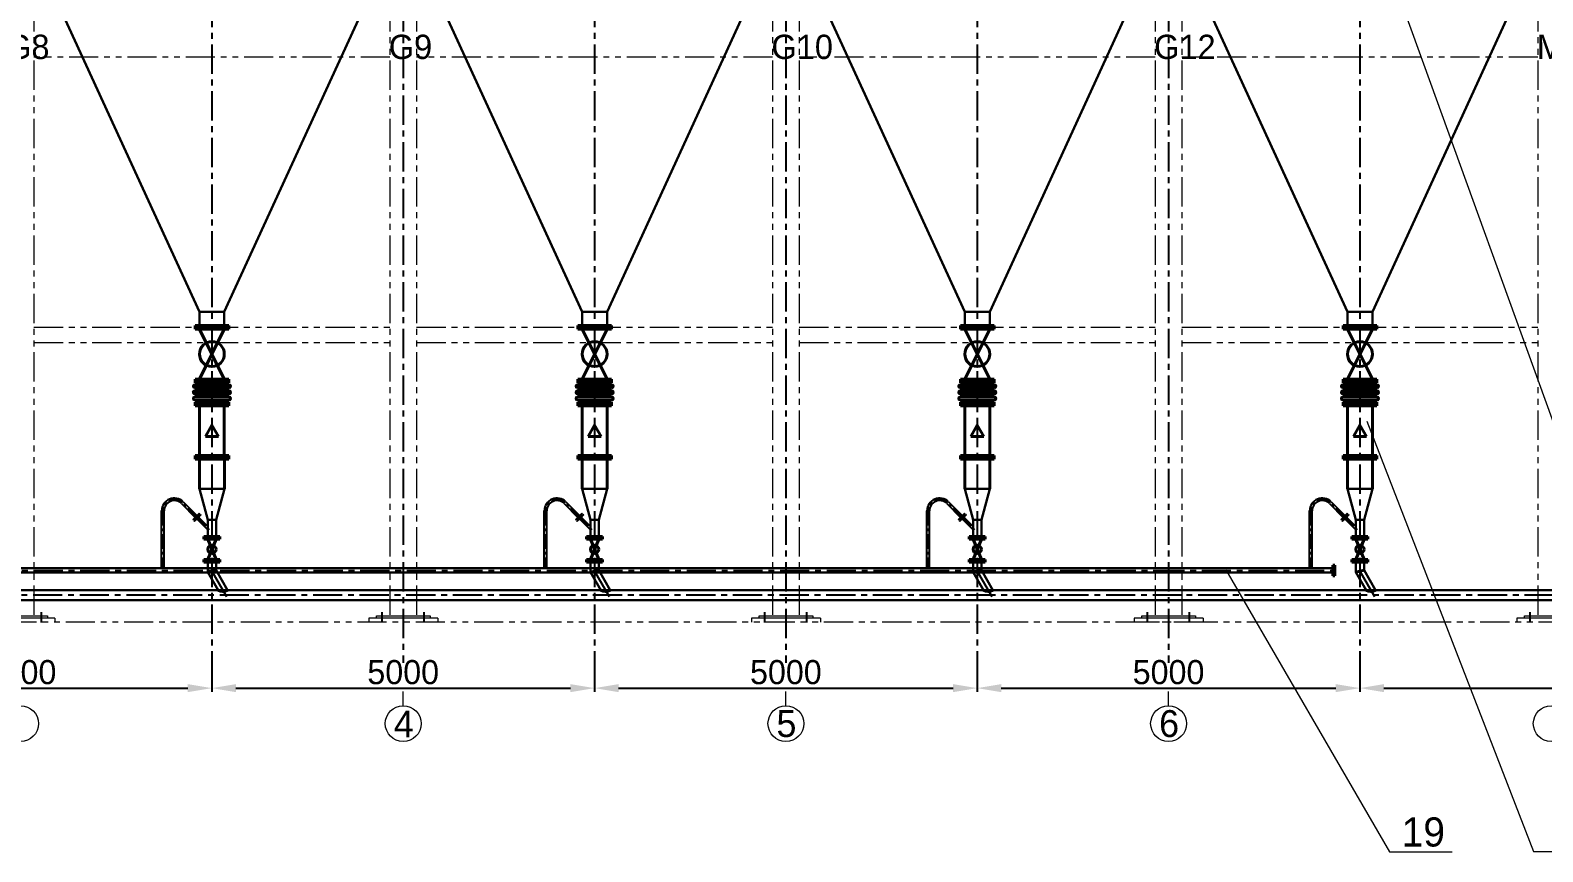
# Model space of a CAD drawing. Header units: millimetres. Extents: x 48549 to 244689, y 99496 to 172785.
# Drawn here: x 139476 to 159238, y 136268 to 146998 of the extents above; entities that cross this region are included whole.
import ezdxf
from ezdxf.enums import TextEntityAlignment as Align

# ---------------------------------------------------------------- set-up
doc = ezdxf.new("R2010")
doc.units = ezdxf.units.MM
doc.header["$LTSCALE"] = 3
doc.linetypes.add('CENTERX2', pattern=[101.6, 63.5, -12.7, 12.7, -12.7])
doc.linetypes.add('PHANTOMX2', pattern=[127, 63.5, -12.7, 12.7, -12.7, 12.7, -12.7])
for name, color, linetype, lineweight in [('CON', 7, 'Continuous', 40), ('Layer3', 6, 'Continuous', 18), ('双点划线', 3, 'PHANTOMX2', 20), ('图层1', 7, 'Continuous', 30), ('图层3', 6, 'Continuous', 9)]:
    doc.layers.add(name, color=color, linetype=linetype, lineweight=lineweight)
doc.layers.add('Layer1', color=1, linetype='CENTERX2')
doc.styles.add('仿宋体', font='ttxt1.shx', dxfattribs={"bigfont": 'hzfs.shx'})
doc.dimstyles.new('ISO-25', dxfattribs={"dimtxt": 150, "dimasz": 150, "dimexe": 50, "dimexo": 0, "dimgap": 50, "dimtad": 1, "dimdec": 1, "dimdsep": 46, "dimtxsty": '仿宋体', "dimcen": 2.5, "dimazin": 0, "dimtfac": 1, "dimtdec": 1, "dimtmove": 0, "dimatfit": 3, "dimfxl": 1, "dimarcsym": 0})

# ---------------------------------------------------------------- blocks, each defined once
blk = doc.blocks.new('*D44')
at = {"layer": 'Defpoints', "color": 0, "ltscale": 3}
for p in [(136849, 138736), (141849, 138736), (141849, 138405)]:
    blk.add_point(p, dxfattribs=at)
at = {"layer": '图层3', "color": 0, "lineweight": -2, "ltscale": 3}
for p, q in [((136849, 138736), (136849, 138355)), ((141849, 138736), (141849, 138355)), ((137164, 138405), (141534, 138405))]:
    blk.add_line(p, q, dxfattribs=at)
at = {"layer": '图层3', "color": 0, "ltscale": 3}
for points in [[(137164, 138457), (137164, 138352), (136849, 138405)], [(141534, 138457), (141534, 138352), (141849, 138405)]]:
    blk.add_solid(points, dxfattribs=at)
at = {"layer": '图层3', "color": 0, "ltscale": 3, "insert": (139349, 138612), "char_height": 315, "attachment_point": 5, "style": '仿宋体'}
blk.add_mtext('5000', dxfattribs=at)
blk = doc.blocks.new('*D45')
at = {"layer": 'Defpoints', "color": 0, "ltscale": 3}
for p in [(141849, 138736), (146849, 138736), (146849, 138405)]:
    blk.add_point(p, dxfattribs=at)
at = {"layer": '图层3', "color": 0, "lineweight": -2, "ltscale": 3}
for p, q in [((141849, 138736), (141849, 138355)), ((146849, 138736), (146849, 138355)), ((142164, 138405), (146534, 138405))]:
    blk.add_line(p, q, dxfattribs=at)
at = {"layer": '图层3', "color": 0, "ltscale": 3}
for points in [[(142164, 138457), (142164, 138352), (141849, 138405)], [(146534, 138457), (146534, 138352), (146849, 138405)]]:
    blk.add_solid(points, dxfattribs=at)
at = {"layer": '图层3', "color": 0, "ltscale": 3, "insert": (144349, 138612), "char_height": 315, "attachment_point": 5, "style": '仿宋体'}
blk.add_mtext('5000', dxfattribs=at)
blk = doc.blocks.new('*D46')
at = {"layer": 'Defpoints', "color": 0, "ltscale": 3}
for p in [(146849, 138736), (151849, 138736), (151849, 138405)]:
    blk.add_point(p, dxfattribs=at)
at = {"layer": '图层3', "color": 0, "lineweight": -2, "ltscale": 3}
for p, q in [((146849, 138736), (146849, 138355)), ((151849, 138736), (151849, 138355)), ((147164, 138405), (151534, 138405))]:
    blk.add_line(p, q, dxfattribs=at)
at = {"layer": '图层3', "color": 0, "ltscale": 3}
for points in [[(147164, 138457), (147164, 138352), (146849, 138405)], [(151534, 138457), (151534, 138352), (151849, 138405)]]:
    blk.add_solid(points, dxfattribs=at)
at = {"layer": '图层3', "color": 0, "ltscale": 3, "insert": (149349, 138612), "char_height": 315, "attachment_point": 5, "style": '仿宋体'}
blk.add_mtext('5000', dxfattribs=at)
blk = doc.blocks.new('*D47')
at = {"layer": 'Defpoints', "color": 0, "ltscale": 3}
for p in [(151849, 138736), (156849, 138736), (156849, 138405)]:
    blk.add_point(p, dxfattribs=at)
at = {"layer": '图层3', "color": 0, "lineweight": -2, "ltscale": 3}
for p, q in [((151849, 138736), (151849, 138355)), ((156849, 138736), (156849, 138355)), ((152164, 138405), (156534, 138405))]:
    blk.add_line(p, q, dxfattribs=at)
at = {"layer": '图层3', "color": 0, "ltscale": 3}
for points in [[(152164, 138457), (152164, 138352), (151849, 138405)], [(156534, 138457), (156534, 138352), (156849, 138405)]]:
    blk.add_solid(points, dxfattribs=at)
at = {"layer": '图层3', "color": 0, "ltscale": 3, "insert": (154349, 138612), "char_height": 315, "attachment_point": 5, "style": '仿宋体'}
blk.add_mtext('5000', dxfattribs=at)
blk = doc.blocks.new('*D48')
at = {"layer": 'Defpoints', "color": 0, "ltscale": 3}
for p in [(156849, 138736), (163349, 138736), (163349, 138405)]:
    blk.add_point(p, dxfattribs=at)
at = {"layer": '图层3', "color": 0, "lineweight": -2, "ltscale": 3}
for p, q in [((156849, 138736), (156849, 138355)), ((163349, 138736), (163349, 138355)), ((157164, 138405), (163034, 138405))]:
    blk.add_line(p, q, dxfattribs=at)
at = {"layer": '图层3', "color": 0, "ltscale": 3}
for points in [[(157164, 138457), (157164, 138352), (156849, 138405)], [(163034, 138457), (163034, 138352), (163349, 138405)]]:
    blk.add_solid(points, dxfattribs=at)
at = {"layer": '图层3', "color": 0, "ltscale": 3, "insert": (160099, 138612), "char_height": 315, "attachment_point": 5, "style": '仿宋体'}
blk.add_mtext('6500', dxfattribs=at)

msp = doc.modelspace()

# ---------------------------------------------------------------- linework, layer by layer
for p, q in [((141191.892, 139971.144), (141191.822, 140720.236)), ((141223.864, 139971.144), (141223.831, 140720.237)), ((141452.579, 140815), (141632.717, 140634.879)), ((141475.197, 140837.637), (141655.343, 140657.507)), ((146191.892, 139971.144), (146191.822, 140720.236)), ((146223.864, 139971.144), (146223.831, 140720.237)), ((146452.579, 140815), (146632.717, 140634.879)), ((146475.197, 140837.637), (146655.343, 140657.507)), ((151191.763, 139971.124), (151191.694, 140720.216)), ((151223.735, 139971.124), (151223.702, 140720.218)), ((151452.45, 140814.98), (151632.588, 140634.859)), ((151475.068, 140837.617), (151655.214, 140657.488)), ((156191.892, 139971.114), (156191.822, 140720.206)), ((156223.864, 139971.114), (156223.831, 140720.207)), ((156452.579, 140814.97), (156632.716, 140634.849)), ((156475.197, 140837.607), (156655.343, 140657.477)), ((141603.373, 140605.532), (141644.03, 140646.193)), ((141611.859, 140597.048), (141603.373, 140605.532)), ((141652.515, 140637.708), (141611.859, 140597.048)), ((141655.344, 140634.88), (141614.687, 140594.219)), ((141614.687, 140594.219), (141623.173, 140585.734)), ((141623.173, 140585.734), (141663.83, 140626.395)), ((141630.95, 140613.312), (141629.535, 140614.726)), ((141653.93, 140636.294), (141630.95, 140613.312)), ((141653.93, 140636.294), (141630.95, 140613.312)), ((141630.95, 140613.312), (141632.364, 140611.898)), ((141684.686, 140686.854), (141644.03, 140646.193)), ((141652.515, 140637.708), (141693.172, 140678.369)), ((141795.356, 140472.255), (141652.516, 140615.081)), ((141653.93, 140636.294), (141676.91, 140659.276)), ((141653.93, 140636.294), (141676.91, 140659.276)), ((141655.344, 140634.88), (141696.001, 140675.54)), ((141704.486, 140667.055), (141663.83, 140626.395)), ((141795.354, 140517.51), (141675.143, 140637.709)), ((141676.91, 140659.276), (141675.495, 140660.69)), ((141676.91, 140659.276), (141678.324, 140657.862)), ((141693.172, 140678.369), (141684.686, 140686.854)), ((141696.001, 140675.54), (141704.486, 140667.055)), ((146603.373, 140605.532), (146644.03, 140646.193)), ((146611.859, 140597.048), (146603.373, 140605.532)), ((146652.515, 140637.708), (146611.859, 140597.048)), ((146655.344, 140634.88), (146614.687, 140594.219)), ((146614.687, 140594.219), (146623.173, 140585.734)), ((146623.173, 140585.734), (146663.83, 140626.395)), ((146630.95, 140613.312), (146629.535, 140614.726)), ((146653.93, 140636.294), (146630.95, 140613.312)), ((146653.93, 140636.294), (146630.95, 140613.312)), ((146630.95, 140613.312), (146632.364, 140611.898)), ((146684.686, 140686.854), (146644.03, 140646.193)), ((146652.515, 140637.708), (146693.172, 140678.369)), ((146795.356, 140472.255), (146652.516, 140615.081)), ((146653.93, 140636.294), (146676.91, 140659.276)), ((146653.93, 140636.294), (146676.91, 140659.276)), ((146655.344, 140634.88), (146696.001, 140675.54)), ((146704.486, 140667.055), (146663.83, 140626.395)), ((146795.354, 140517.51), (146675.143, 140637.709)), ((146676.91, 140659.276), (146675.495, 140660.69)), ((146676.91, 140659.276), (146678.324, 140657.862)), ((146693.172, 140678.369), (146684.686, 140686.854)), ((146696.001, 140675.54), (146704.486, 140667.055)), ((151603.244, 140605.513), (151643.901, 140646.173)), ((151611.73, 140597.028), (151603.244, 140605.513)), ((151652.387, 140637.688), (151611.73, 140597.028)), ((151655.215, 140634.86), (151614.558, 140594.2)), ((151614.558, 140594.2), (151623.044, 140585.715)), ((151623.044, 140585.715), (151663.701, 140626.375)), ((151630.821, 140613.292), (151629.407, 140614.706)), ((151653.801, 140636.274), (151630.821, 140613.292)), ((151653.801, 140636.274), (151630.821, 140613.292)), ((151630.821, 140613.292), (151632.235, 140611.878)), ((151684.558, 140686.834), (151643.901, 140646.173)), ((151652.387, 140637.688), (151693.043, 140678.349)), ((151795.356, 140472.235), (151652.516, 140615.061)), ((151653.801, 140636.274), (151676.781, 140659.256)), ((151653.801, 140636.274), (151676.781, 140659.256)), ((151655.215, 140634.86), (151695.872, 140675.521)), ((151704.358, 140667.036), (151663.701, 140626.375)), ((151795.354, 140517.49), (151675.143, 140637.69)), ((151676.781, 140659.256), (151675.367, 140660.671)), ((151676.781, 140659.256), (151678.195, 140657.842)), ((151693.043, 140678.349), (151684.558, 140686.834)), ((151695.872, 140675.521), (151704.358, 140667.036)), ((156603.373, 140605.503), (156644.03, 140646.163)), ((156611.859, 140597.018), (156603.373, 140605.503)), ((156652.515, 140637.678), (156611.859, 140597.018)), ((156655.344, 140634.85), (156614.687, 140594.189)), ((156614.687, 140594.189), (156623.173, 140585.705)), ((156623.173, 140585.705), (156663.83, 140626.365)), ((156630.95, 140613.282), (156629.535, 140614.696)), ((156653.93, 140636.264), (156630.95, 140613.282)), ((156653.93, 140636.264), (156630.95, 140613.282)), ((156630.95, 140613.282), (156632.364, 140611.868)), ((156684.686, 140686.824), (156644.03, 140646.163)), ((156652.515, 140637.678), (156693.172, 140678.339)), ((156795.356, 140472.225), (156652.516, 140615.051)), ((156653.93, 140636.264), (156676.91, 140659.246)), ((156653.93, 140636.264), (156676.91, 140659.246)), ((156655.344, 140634.85), (156696.001, 140675.51)), ((156704.486, 140667.026), (156663.83, 140626.365)), ((156795.354, 140517.48), (156675.143, 140637.679)), ((156676.91, 140659.246), (156675.495, 140660.66)), ((156676.91, 140659.246), (156678.324, 140657.832)), ((156693.172, 140678.339), (156684.686, 140686.824)), ((156696.001, 140675.51), (156704.486, 140667.026))]:
    msp.add_line(p, q)
for centre, radius, end in [((141357.822, 140720.251), 166, 180.0053438), ((141357.831, 140720.243), 134, 180.0025358), ((146357.822, 140720.251), 166, 180.0053438), ((146357.831, 140720.243), 134, 180.0025358), ((151357.694, 140720.232), 166, 180.0053438), ((151357.702, 140720.224), 134, 180.0025358), ((156357.822, 140720.222), 166, 180.0053438), ((156357.831, 140720.213), 134, 180.0025358)]:
    msp.add_arc(centre, radius, 45.0026719, end)
at = {"layer": 'CON'}
for p, q in [((141629.363, 143142.138), (142069.363, 143142.138)), ((141629.363, 143094.138), (141629.363, 143142.138)), ((141629.363, 143118.138), (142069.363, 143118.138)), ((141629.363, 143094.138), (142069.363, 143094.138)), ((141686.863, 142442.138), (142011.863, 143094.138)), ((142011.863, 142442.138), (141686.863, 143094.138)), ((142069.363, 143094.138), (142069.363, 143142.138)), ((146629.363, 143142.138), (147069.363, 143142.138)), ((146629.363, 143094.138), (146629.363, 143142.138)), ((146629.363, 143118.138), (147069.363, 143118.138)), ((146629.363, 143094.138), (147069.363, 143094.138)), ((146686.863, 142442.138), (147011.863, 143094.138)), ((147011.863, 142442.138), (146686.863, 143094.138)), ((147069.363, 143094.138), (147069.363, 143142.138)), ((151629.363, 143142.137), (152069.363, 143142.137)), ((151629.363, 143094.137), (151629.363, 143142.137)), ((151629.363, 143118.137), (152069.363, 143118.137)), ((151629.363, 143094.137), (152069.363, 143094.137)), ((151686.863, 142442.137), (152011.863, 143094.137)), ((152011.863, 142442.137), (151686.863, 143094.137)), ((152069.363, 143094.137), (152069.363, 143142.137)), ((156629.363, 143142.136), (157069.363, 143142.136)), ((156629.363, 143094.136), (156629.363, 143142.136)), ((156629.363, 143118.136), (157069.363, 143118.136)), ((156629.363, 143094.136), (157069.363, 143094.136)), ((156686.863, 142442.136), (157011.863, 143094.136)), ((157011.863, 142442.136), (156686.863, 143094.136)), ((157069.363, 143094.136), (157069.363, 143142.136)), ((142071.863, 142368.138), (141626.863, 142368.138)), ((142071.863, 142328.138), (141626.863, 142328.138)), ((141629.363, 142442.138), (142069.363, 142442.138)), ((141629.363, 142442.138), (141629.363, 142394.138)), ((141629.363, 142418.138), (142069.363, 142418.138)), ((141629.363, 142394.138), (142069.363, 142394.138)), ((141686.863, 142368.138), (141686.863, 142394.138)), ((142011.863, 142368.138), (142011.863, 142394.138)), ((142069.363, 142442.138), (142069.363, 142394.138)), ((147071.863, 142368.138), (146626.863, 142368.138)), ((147071.863, 142328.138), (146626.863, 142328.138)), ((146629.363, 142442.138), (147069.363, 142442.138)), ((146629.363, 142442.138), (146629.363, 142394.138)), ((146629.363, 142418.138), (147069.363, 142418.138)), ((146629.363, 142394.138), (147069.363, 142394.138)), ((146686.863, 142368.138), (146686.863, 142394.138)), ((147011.863, 142368.138), (147011.863, 142394.138)), ((147069.363, 142442.138), (147069.363, 142394.138)), ((152071.863, 142368.137), (151626.863, 142368.137)), ((152071.863, 142328.137), (151626.863, 142328.137)), ((151629.363, 142442.137), (152069.363, 142442.137)), ((151629.363, 142442.137), (151629.363, 142394.137)), ((151629.363, 142418.137), (152069.363, 142418.137)), ((151629.363, 142394.137), (152069.363, 142394.137)), ((151686.863, 142368.137), (151686.863, 142394.137)), ((152011.863, 142368.137), (152011.863, 142394.137)), ((152069.363, 142442.137), (152069.363, 142394.137)), ((157071.863, 142368.136), (156626.863, 142368.136)), ((157071.863, 142328.136), (156626.863, 142328.136)), ((156629.363, 142442.136), (157069.363, 142442.136)), ((156629.363, 142442.136), (156629.363, 142394.136)), ((156629.363, 142418.136), (157069.363, 142418.136)), ((156629.363, 142394.136), (157069.363, 142394.136)), ((156686.863, 142368.136), (156686.863, 142394.136)), ((157011.863, 142368.136), (157011.863, 142394.136)), ((157069.363, 142442.136), (157069.363, 142394.136)), ((142071.863, 142288.138), (141626.863, 142288.138)), ((142071.863, 142248.138), (141626.863, 142248.138)), ((142071.863, 142208.138), (141626.863, 142208.138)), ((142071.863, 142168.138), (141626.863, 142168.138)), ((141629.363, 142142.138), (142069.363, 142142.138)), ((141629.363, 142142.138), (141629.363, 142094.138)), ((141629.363, 142118.138), (142069.363, 142118.138)), ((141629.363, 142094.138), (142069.363, 142094.138)), ((141686.863, 142142.138), (141686.863, 142168.138)), ((141686.863, 142094.138), (141686.863, 141442.138)), ((142011.863, 142142.138), (142011.863, 142168.138)), ((142011.863, 142094.138), (142011.863, 141442.138)), ((142069.363, 142142.138), (142069.363, 142094.138)), ((147071.863, 142288.138), (146626.863, 142288.138)), ((147071.863, 142248.138), (146626.863, 142248.138)), ((147071.863, 142208.138), (146626.863, 142208.138)), ((147071.863, 142168.138), (146626.863, 142168.138)), ((146629.363, 142142.138), (147069.363, 142142.138)), ((146629.363, 142142.138), (146629.363, 142094.138)), ((146629.363, 142118.138), (147069.363, 142118.138)), ((146629.363, 142094.138), (147069.363, 142094.138)), ((146686.863, 142142.138), (146686.863, 142168.138)), ((146686.863, 142094.138), (146686.863, 141442.138)), ((147011.863, 142142.138), (147011.863, 142168.138)), ((147011.863, 142094.138), (147011.863, 141442.138)), ((147069.363, 142142.138), (147069.363, 142094.138)), ((152071.863, 142288.137), (151626.863, 142288.137)), ((152071.863, 142248.137), (151626.863, 142248.137)), ((152071.863, 142208.137), (151626.863, 142208.137)), ((152071.863, 142168.137), (151626.863, 142168.137)), ((151629.363, 142142.137), (152069.363, 142142.137)), ((151629.363, 142142.137), (151629.363, 142094.137)), ((151629.363, 142118.137), (152069.363, 142118.137)), ((151629.363, 142094.137), (152069.363, 142094.137)), ((151686.863, 142142.137), (151686.863, 142168.137)), ((151686.863, 142094.137), (151686.863, 141442.137)), ((152011.863, 142142.137), (152011.863, 142168.137)), ((152011.863, 142094.137), (152011.863, 141442.137)), ((152069.363, 142142.137), (152069.363, 142094.137)), ((157071.863, 142288.136), (156626.863, 142288.136)), ((157071.863, 142248.136), (156626.863, 142248.136)), ((157071.863, 142208.136), (156626.863, 142208.136)), ((157071.863, 142168.136), (156626.863, 142168.136)), ((156629.363, 142142.136), (157069.363, 142142.136)), ((156629.363, 142142.136), (156629.363, 142094.136)), ((156629.363, 142118.136), (157069.363, 142118.136)), ((156629.363, 142094.136), (157069.363, 142094.136)), ((156686.863, 142142.136), (156686.863, 142168.136)), ((156686.863, 142094.136), (156686.863, 141442.136)), ((157011.863, 142142.136), (157011.863, 142168.136)), ((157011.863, 142094.136), (157011.863, 141442.136)), ((157069.363, 142142.136), (157069.363, 142094.136)), ((141849.363, 141838.138), (141764.363, 141690.914)), ((141849.363, 141838.138), (141934.363, 141690.914)), ((146849.363, 141838.138), (146764.363, 141690.913)), ((146849.363, 141838.138), (146934.363, 141690.913)), ((151849.363, 141838.137), (151764.363, 141690.913)), ((151849.363, 141838.137), (151934.363, 141690.913)), ((156849.363, 141838.136), (156764.363, 141690.912)), ((156849.363, 141838.136), (156934.363, 141690.912)), ((141764.363, 141690.914), (141934.363, 141690.914)), ((146764.363, 141690.913), (146934.363, 141690.913)), ((151764.363, 141690.913), (151934.363, 141690.913)), ((156764.363, 141690.912), (156934.363, 141690.912)), ((141629.363, 141442.138), (142069.363, 141442.138)), ((141629.363, 141442.138), (141629.363, 141394.138)), ((141629.363, 141418.138), (142069.363, 141418.138)), ((141629.363, 141394.138), (142069.363, 141394.138)), ((141686.923, 141394.13), (141686.941, 141008.512)), ((142011.923, 141394.146), (142011.941, 141008.528)), ((142069.363, 141442.138), (142069.363, 141394.138)), ((146629.363, 141442.138), (147069.363, 141442.138)), ((146629.363, 141442.138), (146629.363, 141394.138)), ((146629.363, 141418.138), (147069.363, 141418.138)), ((146629.363, 141394.138), (147069.363, 141394.138)), ((146686.923, 141394.13), (146686.941, 141008.512)), ((147011.923, 141394.145), (147011.941, 141008.527)), ((147069.363, 141442.138), (147069.363, 141394.138)), ((151629.363, 141442.137), (152069.363, 141442.137)), ((151629.363, 141442.137), (151629.363, 141394.137)), ((151629.363, 141418.137), (152069.363, 141418.137)), ((151629.363, 141394.137), (152069.363, 141394.137)), ((151686.923, 141394.129), (151686.941, 141008.511)), ((152011.923, 141394.145), (152011.941, 141008.527)), ((152069.363, 141442.137), (152069.363, 141394.137)), ((156629.363, 141442.136), (157069.363, 141442.136)), ((156629.363, 141442.136), (156629.363, 141394.136)), ((156629.363, 141418.136), (157069.363, 141418.136)), ((156629.363, 141394.136), (157069.363, 141394.136)), ((156686.923, 141394.129), (156686.941, 141008.511)), ((157011.923, 141394.144), (157011.941, 141008.526)), ((157069.363, 141442.136), (157069.363, 141394.136)), ((141744.433, 140386.124), (141744.432, 140350.117)), ((141744.432, 140368.114), (141954.44, 140368.124)), ((141744.432, 140350.117), (141954.441, 140350.124)), ((141744.433, 140386.114), (141954.439, 140386.124)), ((141795.47, 140350.118), (141903.456, 140086.122)), ((141795.482, 140086.117), (141903.444, 140350.122)), ((141954.439, 140386.124), (141954.441, 140350.124)), ((146744.433, 140386.124), (146744.432, 140350.117)), ((146744.432, 140368.114), (146954.44, 140368.124)), ((146744.432, 140350.117), (146954.441, 140350.124)), ((146744.433, 140386.114), (146954.439, 140386.124)), ((146795.47, 140350.118), (146903.456, 140086.122)), ((146795.482, 140086.117), (146903.444, 140350.122)), ((146954.439, 140386.124), (146954.441, 140350.124)), ((151744.433, 140386.104), (151744.432, 140350.097)), ((151744.432, 140368.095), (151954.44, 140368.105)), ((151744.432, 140350.097), (151954.441, 140350.105)), ((151744.433, 140386.095), (151954.439, 140386.105)), ((151795.47, 140350.099), (151903.456, 140086.102)), ((151795.482, 140086.097), (151903.444, 140350.102)), ((151954.439, 140386.105), (151954.441, 140350.105)), ((156744.433, 140386.094), (156744.432, 140350.087)), ((156744.432, 140368.085), (156954.44, 140368.094)), ((156744.432, 140350.087), (156954.441, 140350.094)), ((156744.433, 140386.085), (156954.439, 140386.094)), ((156795.47, 140350.089), (156903.456, 140086.092)), ((156795.482, 140086.087), (156903.444, 140350.092)), ((156954.439, 140386.094), (156954.441, 140350.094)), ((141744.447, 140086.124), (141744.446, 140050.117)), ((141744.446, 140068.114), (141954.454, 140068.124)), ((141744.446, 140050.117), (141954.455, 140050.124)), ((141744.447, 140086.114), (141954.453, 140086.124)), ((141795.49, 139917.55), (141903.463, 139946.536)), ((141954.453, 140086.124), (141954.455, 140050.124)), ((146744.447, 140086.143), (146744.446, 140050.136)), ((146744.446, 140068.134), (146954.454, 140068.144)), ((146744.446, 140050.136), (146954.455, 140050.144)), ((146744.447, 140086.134), (146954.453, 140086.144)), ((146795.49, 139917.57), (146903.463, 139946.555)), ((146954.453, 140086.144), (146954.455, 140050.144)), ((151744.447, 140086.104), (151744.446, 140050.097)), ((151744.446, 140068.095), (151954.454, 140068.105)), ((151744.446, 140050.097), (151954.455, 140050.105)), ((151744.447, 140086.095), (151954.453, 140086.105)), ((151795.403, 139917.568), (151903.376, 139946.553)), ((151954.453, 140086.105), (151954.455, 140050.105)), ((156496.193, 140012.663), (156496.193, 139872.663)), ((156508.193, 140012.663), (156496.193, 140012.663)), ((156508.193, 139872.663), (156508.193, 140012.663)), ((156508.193, 140012.663), (156510.193, 140012.663)), ((156510.193, 140012.663), (156510.193, 139872.663)), ((156522.193, 140012.663), (156510.193, 140012.663)), ((156522.193, 139872.663), (156522.193, 140012.663)), ((156744.447, 140086.143), (156744.446, 140050.136)), ((156744.446, 140068.134), (156954.454, 140068.143)), ((156744.446, 140050.136), (156954.455, 140050.143)), ((156744.447, 140086.134), (156954.453, 140086.143)), ((156795.49, 139917.569), (156903.463, 139946.555)), ((156954.453, 140086.143), (156954.455, 140050.143)), ((156496.193, 139872.663), (156508.193, 139872.663)), ((156510.193, 139872.663), (156508.193, 139872.663)), ((156510.193, 139872.663), (156522.193, 139872.663))]:
    msp.add_line(p, q, dxfattribs=at)
for centre, radius in [((141849.363, 142768.138), 162.5), ((146849.363, 142768.138), 162.5), ((151849.363, 142768.137), 162.5), ((156849.363, 142768.136), 162.5), ((141849.437, 140218.185), 53.96), ((146849.437, 140218.185), 53.96), ((151849.437, 140218.166), 53.96), ((156849.437, 140218.155), 53.96)]:
    msp.add_circle(centre, radius, dxfattribs=at)
for centre, radius, start, end in [((141626.863, 142348.138), 20, 90, 270), ((141686.863, 142308.138), 20, 270, 90), ((142011.863, 142308.138), 20, 90, 270), ((142071.863, 142348.138), 20, 270, 90), ((146626.863, 142348.138), 20, 90, 270), ((146686.863, 142308.138), 20, 270, 90), ((147011.863, 142308.138), 20, 90, 270), ((147071.863, 142348.138), 20, 270, 90), ((151626.863, 142348.137), 20, 90, 270), ((151686.863, 142308.137), 20, 270, 90), ((152011.863, 142308.137), 20, 90, 270), ((152071.863, 142348.137), 20, 270, 90), ((156626.863, 142348.136), 20, 90, 270), ((156686.863, 142308.136), 20, 270, 90), ((157011.863, 142308.136), 20, 90, 270), ((157071.863, 142348.136), 20, 270, 90), ((141626.863, 142268.138), 20, 90, 270), ((141626.863, 142188.138), 20, 90, 270), ((141686.863, 142228.138), 20, 270, 90), ((142011.863, 142228.138), 20, 90, 270), ((142071.863, 142268.138), 20, 270, 90), ((142071.863, 142188.138), 20, 270, 90), ((146626.863, 142268.138), 20, 90, 270), ((146626.863, 142188.138), 20, 90, 270), ((146686.863, 142228.138), 20, 270, 90), ((147011.863, 142228.138), 20, 90, 270), ((147071.863, 142268.138), 20, 270, 90), ((147071.863, 142188.138), 20, 270, 90), ((151626.863, 142268.137), 20, 90, 270), ((151626.863, 142188.137), 20, 90, 270), ((151686.863, 142228.137), 20, 270, 90), ((152011.863, 142228.137), 20, 90, 270), ((152071.863, 142268.137), 20, 270, 90), ((152071.863, 142188.137), 20, 270, 90), ((156626.863, 142268.136), 20, 90, 270), ((156626.863, 142188.136), 20, 90, 270), ((156686.863, 142228.136), 20, 270, 90), ((157011.863, 142228.136), 20, 90, 270), ((157071.863, 142268.136), 20, 270, 90), ((157071.863, 142188.136), 20, 270, 90), ((141992.327, 139782.929), 116.417, 237.6148299, 302.3851701), ((146992.327, 139782.949), 116.417, 237.6148299, 302.3851701), ((151992.239, 139782.947), 116.417, 237.6148299, 302.3851701), ((156992.327, 139782.949), 116.417, 237.6148299, 302.3851701)]:
    msp.add_arc(centre, radius, start, end, dxfattribs=at)
at = {"layer": 'Layer1', "ltscale": 2}
for p, q in [((144349.365, 165653.166), (144349.363, 138736.499)), ((149349.365, 165653.166), (149349.363, 138736.498)), ((154349.365, 165653.166), (154349.363, 138736.498)), ((141849.365, 163879.767), (141849.363, 138736.499)), ((146849.365, 163879.767), (146849.363, 138736.499)), ((151849.365, 163879.767), (151849.363, 138736.498)), ((156849.365, 163879.767), (156849.363, 138736.497)), ((129766.101, 139942.663), (154524.363, 139942.663)), ((141849.31, 139932.331), (142049.31, 139585.921)), ((146849.31, 139932.351), (147049.31, 139585.941)), ((151849.223, 139932.349), (152049.223, 139585.939)), ((154174.363, 139942.663), (156575.264, 139942.663)), ((156538.785, 139997.663), (156481.625, 139997.663)), ((156849.31, 139932.35), (157049.31, 139585.94)), ((156538.785, 139887.663), (156481.625, 139887.663)), ((154524.363, 139618.139), (129723.527, 139618.139)), ((163649.362, 139618.139), (154174.363, 139618.139))]:
    msp.add_line(p, q, dxfattribs=at)
at = {"layer": 'Layer1'}
for p, q in [((141651.863, 143077.268), (141651.863, 143154.656)), ((142046.863, 143076.788), (142046.863, 143154.656)), ((146651.863, 143077.268), (146651.863, 143154.656)), ((147046.863, 143076.788), (147046.863, 143154.656)), ((151651.863, 143077.267), (151651.863, 143154.655)), ((152046.863, 143076.787), (152046.863, 143154.655)), ((156651.863, 143077.266), (156651.863, 143154.654)), ((157046.863, 143076.786), (157046.863, 143154.654)), ((141207.831, 140720.235), (141207.87, 139971.144)), ((141674.893, 140615.332), (141463.892, 140826.314)), ((146207.831, 140720.235), (146207.87, 139971.144)), ((146674.893, 140615.332), (146463.892, 140826.314)), ((151207.702, 140720.215), (151207.742, 139971.124)), ((151674.765, 140615.313), (151463.763, 140826.294)), ((156207.831, 140720.205), (156207.87, 139971.114)), ((156674.893, 140615.302), (156463.892, 140826.284)), ((141632.966, 140657.256), (141815.385, 140474.854)), ((146632.966, 140657.256), (146815.385, 140474.854)), ((151632.966, 140657.236), (151815.385, 140474.834)), ((156632.966, 140657.226), (156815.385, 140474.824))]:
    msp.add_line(p, q, dxfattribs=at)
at = {"layer": 'Layer1', "ltscale": 10}
for p, q in [((139624.363, 139261.432), (139624.363, 139398.438)), ((144074.363, 139261.433), (144074.363, 139398.438)), ((144624.363, 139261.432), (144624.363, 139398.438)), ((149074.363, 139261.433), (149074.363, 139398.438)), ((149624.363, 139261.432), (149624.363, 139398.438)), ((154074.363, 139261.433), (154074.363, 139398.438)), ((154074.363, 139261.433), (154074.363, 139398.438)), ((154624.363, 139261.432), (154624.363, 139398.438)), ((154624.363, 139261.432), (154624.363, 139398.438)), ((159074.363, 139261.433), (159074.363, 139398.438))]:
    msp.add_line(p, q, dxfattribs=at)
at = {"layer": 'Layer1'}
for centre in [(141357.831, 140720.243), (146357.831, 140720.243), (151357.702, 140720.223), (156357.831, 140720.213)]:
    msp.add_arc(centre, 150, 45.0026719, 180.0030076, dxfattribs=at)
at = {"layer": '双点划线', "ltscale": 2}
for p, q in [((139524.365, 165653.166), (139524.363, 139348.139)), ((144174.365, 165653.166), (144174.363, 139348.139)), ((144524.365, 165653.166), (144524.363, 139348.139)), ((149174.365, 165653.166), (149174.363, 139348.139)), ((149524.365, 165653.166), (149524.363, 139348.139)), ((154174.365, 165653.166), (154174.363, 139348.139)), ((154524.365, 165653.166), (154524.363, 139348.139)), ((159174.365, 165653.166), (159174.363, 139348.139)), ((144174.364, 146647.138), (139524.363, 146647.138)), ((149174.364, 146647.139), (144524.363, 146647.139)), ((154174.364, 146647.137), (149524.363, 146647.137)), ((154174.364, 146647.137), (154081.32, 146647.137)), ((159174.364, 146647.139), (154524.363, 146647.139)), ((139524.363, 143118.209), (144174.363, 143118.209)), ((144524.363, 143118.207), (149174.363, 143118.207)), ((149524.363, 143118.209), (154174.363, 143118.209)), ((154524.363, 143118.209), (159174.363, 143118.209)), ((139524.363, 142918.209), (144174.363, 142918.209)), ((144524.363, 142918.207), (149174.363, 142918.207)), ((149524.363, 142918.209), (154174.363, 142918.209)), ((154524.363, 142918.209), (159174.363, 142918.209)), ((154799.363, 139268.139), (126746.625, 139268.139)), ((196902.71, 139268.139), (153899.363, 139268.139))]:
    msp.add_line(p, q, dxfattribs=at)
at = {"layer": '双点划线', "ltscale": 6}
for p, q in [((138999.363, 139348.139), (139699.363, 139348.139)), ((139699.363, 139348.139), (139699.363, 139318.139)), ((143999.363, 139348.139), (144699.363, 139348.139)), ((143999.363, 139318.139), (143999.363, 139348.139)), ((144699.363, 139348.139), (144699.363, 139318.139)), ((148999.363, 139348.139), (149699.363, 139348.139)), ((148999.363, 139318.139), (148999.363, 139348.139)), ((149699.363, 139348.139), (149699.363, 139318.139)), ((153999.363, 139348.139), (154699.363, 139348.139)), ((153999.363, 139318.139), (153999.363, 139348.139)), ((153999.363, 139348.139), (154699.363, 139348.139)), ((153999.363, 139318.139), (153999.363, 139348.139)), ((154699.363, 139348.139), (154699.363, 139318.139)), ((154699.363, 139348.139), (154699.363, 139318.139)), ((158999.363, 139348.139), (159699.363, 139348.139)), ((158999.363, 139318.139), (158999.363, 139348.139)), ((139799.363, 139318.139), (138899.363, 139318.139)), ((139799.363, 139318.139), (139799.363, 139268.139)), ((144799.363, 139318.139), (143899.363, 139318.139)), ((143899.363, 139318.139), (143899.363, 139268.139)), ((144799.363, 139318.139), (144799.363, 139268.139)), ((149799.363, 139318.139), (148899.363, 139318.139)), ((148899.363, 139318.139), (148899.363, 139268.139)), ((149799.363, 139318.139), (149799.363, 139268.139)), ((154799.363, 139318.139), (153899.363, 139318.139)), ((153899.363, 139318.139), (153899.363, 139268.139)), ((154799.363, 139318.139), (153899.363, 139318.139)), ((153899.363, 139318.139), (153899.363, 139268.139)), ((154799.363, 139318.139), (154799.363, 139268.139)), ((154799.363, 139318.139), (154799.363, 139268.139)), ((159799.363, 139318.139), (158899.363, 139318.139)), ((158899.363, 139318.139), (158899.363, 139268.139))]:
    msp.add_line(p, q, dxfattribs=at)
at = {"layer": '图层1'}
for p, q in [((141686.863, 143320.138), (139837.363, 147347.138)), ((142011.863, 143320.138), (143861.363, 147347.138)), ((146686.863, 143320.138), (144837.363, 147347.138)), ((147011.863, 143320.138), (148861.363, 147347.138)), ((151686.863, 143320.137), (149837.363, 147347.137)), ((152011.863, 143320.137), (153861.363, 147347.137)), ((156686.863, 143320.136), (154837.363, 147347.136)), ((157011.863, 143320.136), (158861.363, 147347.136)), ((141849.363, 143320.138), (141686.863, 143320.138)), ((141686.863, 143320.138), (141686.863, 143142.138)), ((141686.863, 143320.138), (141849.363, 143320.138)), ((141849.363, 143320.138), (142011.863, 143320.138)), ((142011.863, 143320.138), (141849.363, 143320.138)), ((142011.863, 143320.138), (142011.863, 143142.138)), ((146849.363, 143320.138), (146686.863, 143320.138)), ((146686.863, 143320.138), (146686.863, 143142.138)), ((146686.863, 143320.138), (146849.363, 143320.138)), ((146849.363, 143320.138), (147011.863, 143320.138)), ((147011.863, 143320.138), (146849.363, 143320.138)), ((147011.863, 143320.138), (147011.863, 143142.138)), ((151849.363, 143320.137), (151686.863, 143320.137)), ((151686.863, 143320.137), (151686.863, 143142.137)), ((151686.863, 143320.137), (151849.363, 143320.137)), ((151849.363, 143320.137), (152011.863, 143320.137)), ((152011.863, 143320.137), (151849.363, 143320.137)), ((152011.863, 143320.137), (152011.863, 143142.137)), ((156849.363, 143320.136), (156686.863, 143320.136)), ((156686.863, 143320.136), (156686.863, 143142.136)), ((156686.863, 143320.136), (156849.363, 143320.136)), ((156849.363, 143320.136), (157011.863, 143320.136)), ((157011.863, 143320.136), (156849.363, 143320.136)), ((157011.863, 143320.136), (157011.863, 143142.136)), ((142011.941, 141008.528), (141686.941, 141008.512)), ((141795.35, 140603.666), (141686.941, 141008.512)), ((141903.432, 140603.698), (142011.941, 141008.528)), ((147011.941, 141008.527), (146686.941, 141008.512)), ((146795.35, 140603.666), (146686.941, 141008.512)), ((146903.432, 140603.698), (147011.941, 141008.527)), ((152011.941, 141008.527), (151686.941, 141008.511)), ((151795.35, 140603.665), (151686.941, 141008.511)), ((151903.432, 140603.697), (152011.941, 141008.527)), ((157011.941, 141008.526), (156686.941, 141008.511)), ((156795.349, 140603.664), (156686.941, 141008.511)), ((156903.432, 140603.696), (157011.941, 141008.526)), ((141903.432, 140603.68), (141795.35, 140603.648)), ((141795.35, 140603.648), (141795.36, 140386.117)), ((141903.432, 140603.68), (141903.442, 140386.122)), ((146903.432, 140603.68), (146795.35, 140603.648)), ((146795.35, 140603.648), (146795.36, 140386.117)), ((146903.432, 140603.68), (146903.442, 140386.122)), ((151903.432, 140603.66), (151795.35, 140603.628)), ((151795.35, 140603.628), (151795.36, 140386.097)), ((151903.432, 140603.66), (151903.442, 140386.102)), ((156903.432, 140603.65), (156795.349, 140603.618)), ((156795.349, 140603.618), (156795.36, 140386.087)), ((156903.432, 140603.65), (156903.442, 140386.092)), ((129903.636, 139971.163), (154524.363, 139971.163)), ((141795.484, 140050.118), (141795.49, 139917.55)), ((141903.458, 140050.122), (141903.463, 139946.536)), ((141903.463, 139946.536), (142054.68, 139684.619)), ((146795.484, 140050.138), (146795.49, 139917.57)), ((146903.458, 140050.142), (146903.463, 139946.555)), ((146903.463, 139946.555), (147054.68, 139684.639)), ((151795.397, 140050.136), (151795.403, 139917.568)), ((151903.371, 140050.14), (151903.376, 139946.553)), ((151903.376, 139946.553), (152054.593, 139684.637)), ((154174.363, 139971.163), (156496.193, 139971.163)), ((156795.484, 140050.138), (156795.49, 139917.569)), ((156903.458, 140050.142), (156903.463, 139946.555)), ((156903.463, 139946.555), (157054.68, 139684.638)), ((129929.373, 139914.163), (154524.363, 139914.163)), ((141795.49, 139917.55), (141929.973, 139684.619)), ((146795.49, 139917.57), (146929.973, 139684.639)), ((151795.403, 139917.568), (151929.886, 139684.637)), ((154174.363, 139914.163), (156496.193, 139914.163)), ((156795.49, 139917.569), (156929.973, 139684.638)), ((129908.415, 139684.639), (154524.363, 139684.639)), ((129935.948, 139551.639), (154524.363, 139551.639)), ((154174.363, 139684.639), (163649.362, 139684.639)), ((154174.363, 139551.639), (163649.362, 139551.639))]:
    msp.add_line(p, q, dxfattribs=at)
at = {"layer": '图层3', "ltscale": 3}
for p, q in [((157315.091, 147571.317), (161402.17, 136267.535)), ((156941.053, 141892.712), (159115.618, 136272.252)), ((155098.345, 139951.058), (157237.379, 136267.535)), ((157237.379, 136267.535), (158053.706, 136267.535)), ((159115.618, 136272.252), (159931.945, 136272.252))]:
    msp.add_line(p, q, dxfattribs=at)
at = {"layer": '图层3'}
for p, q in [((144349.363, 138175.073), (144349.363, 138358.737)), ((149349.363, 138175.074), (149349.363, 138358.739)), ((154349.363, 138175.074), (154349.363, 138358.739)), ((154349.363, 138175.072), (154349.363, 138358.737))]:
    msp.add_line(p, q, dxfattribs=at)
for centre in [(139349.363, 137940.853), (144349.363, 137940.851), (149349.363, 137940.853), (154349.363, 137940.851), (159349.363, 137940.85)]:
    msp.add_circle(centre, 234.221, dxfattribs=at)

# ---------------------------------------------------------------- texts
at = {"layer": 'Layer3', "style": '仿宋体'}
for s, p in [('G8', (139160.773, 146781.432)), ('G9', (144160.773, 146781.433)), ('G10', (149160.773, 146781.432)), ('G12', (154160.773, 146781.433)), ('MA', (159160.773, 146781.43))]:
    msp.add_text(s, height=317.7703, dxfattribs=at).set_placement(p, align=Align.MIDDLE_LEFT)
msp.add_text('19', height=380, dxfattribs=at).set_placement((157678.561, 136526.114), align=Align.MIDDLE)
at = {"layer": 'Layer3', "char_height": 351, "width": 1944.27277, "attachment_point": 8, "style": '仿宋体'}
for s, insert in [('4', (144356.399, 137761.431)), ('5', (149356.399, 137761.432)), ('6', (154356.399, 137761.43))]:
    msp.add_mtext(s, dxfattribs=dict(at, insert=insert))

# ---------------------------------------------------------------- dimensions: what is measured, and where the dimension line sits
at = {"layer": '图层3', "ltscale": 3}
for base, p1, p2, picture, middle in [((141849.363, 138404.871), (136849.363, 138736.5), (141849.363, 138736.499), '*D44', (139349.363, 138612.371)), ((146849.363, 138404.871), (141849.363, 138736.499), (146849.363, 138736.499), '*D45', (144349.363, 138612.371)), ((151849.363, 138404.871), (146849.363, 138736.499), (151849.363, 138736.498), '*D46', (149349.363, 138612.371)), ((156849.363, 138404.871), (151849.363, 138736.498), (156849.363, 138736.498), '*D47', (154349.363, 138612.371)), ((163349.363, 138404.871), (156849.363, 138736.497), (163349.363, 138736.497), '*D48', (160099.363, 138612.371))]:
    dim = msp.add_linear_dim(base=base, p1=p1, p2=p2, dimstyle='ISO-25', override={"dimtxt": 315, "dimasz": 315}, dxfattribs=at)
    dim.commit()
    dim.dimension.update_dxf_attribs({"geometry": picture, "text_midpoint": middle})

doc.saveas('drawing.dxf')
